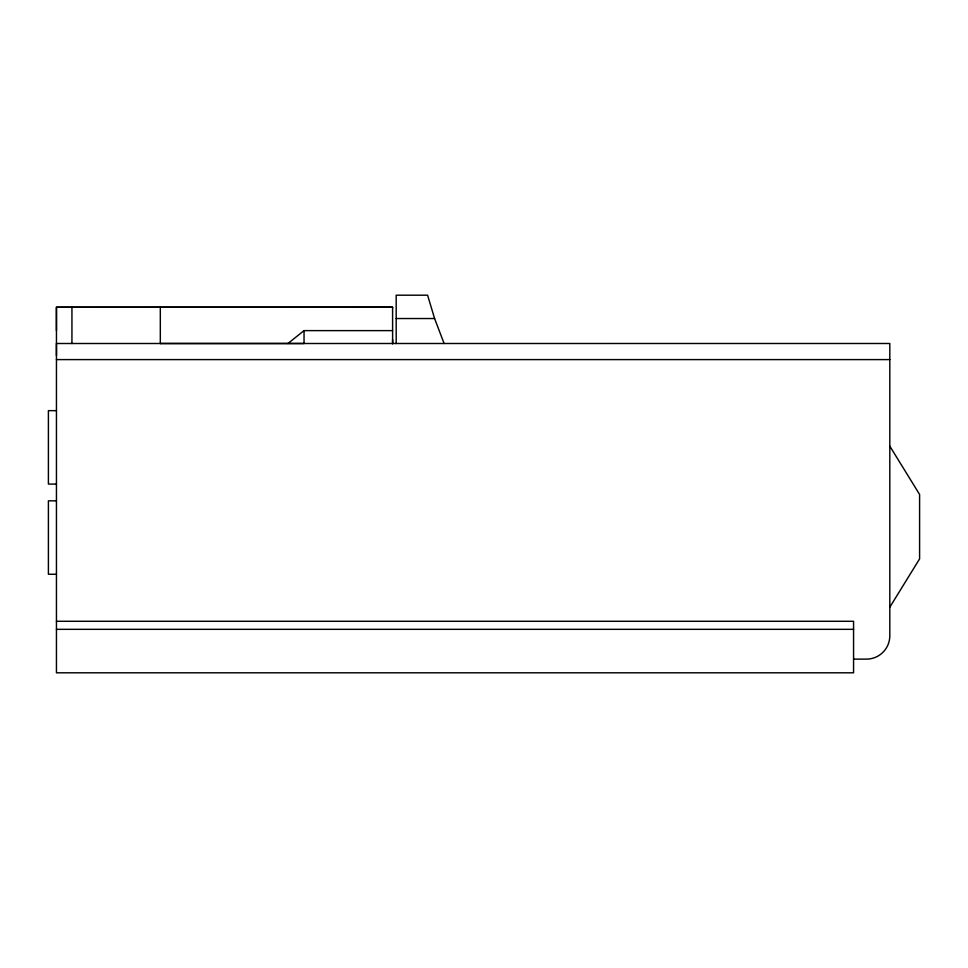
<?xml version="1.0" encoding="UTF-8"?>
<svg xmlns="http://www.w3.org/2000/svg" width="968" height="968" viewBox="0 0 968 968"><rect width="100%" height="100%" fill="white"/><g stroke="black" fill="none" stroke-linecap="round" stroke-linejoin="round"><path stroke-width="1.45" d="M56.446 355.583L56.446 343.507L889.81 343.495L889.81 635.77A23.353 23.353 0 0 1 866.457 659.123L853.57 659.123M392.609 343.858L392.609 339.478M889.81 607.19L919.6 558.887L919.6 494.466L889.81 446.151M287.932 343.507L304.037 330.62L392.609 330.62M392.597 307.267L56.446 307.267L56.446 330.608M396.19 318.532L434.596 318.532L444.094 343.495M160.119 343.507L304.037 343.507L304.037 330.62M56.446 359.6L889.81 359.6M56.446 410.65L48.4 410.65L48.4 484.085L56.446 484.085M56.446 500.831L48.4 500.831L48.4 574.266L56.446 574.266M56.446 621.287L853.57 621.287L853.57 672.808L56.446 672.808L56.446 307.267L392.597 307.207L392.597 308.066M56.446 629.333L853.57 629.333M434.596 318.532L427.59 295.192L396.19 295.192L396.19 343.495M392.597 308.005L392.609 343.507M160.313 307.267L160.313 343.507M71.934 307.267L71.934 343.507"/></g></svg>
